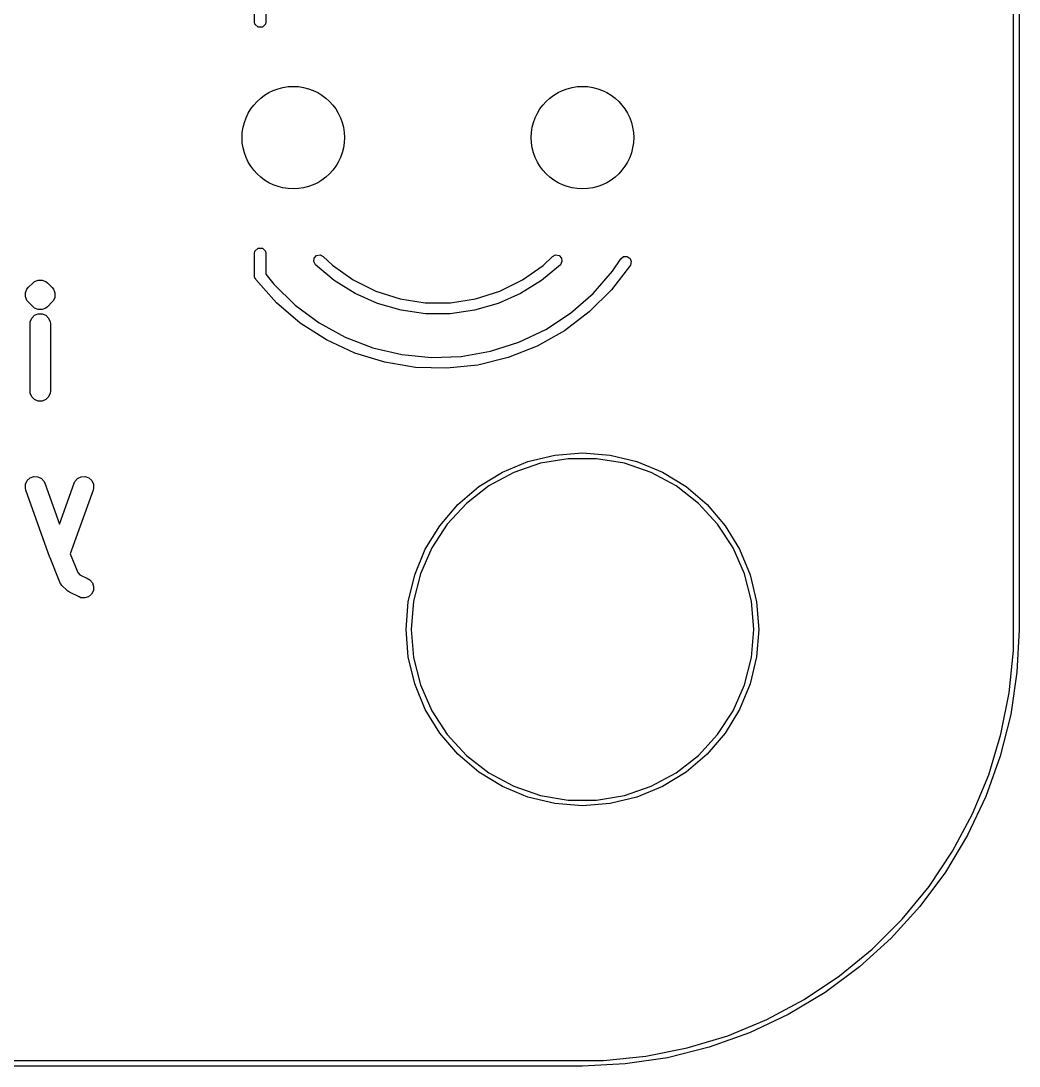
# Model space of a CAD drawing. Extents: x 50.8 to 101.6, y -101.6 to -50.8.
# Drawn here: x 92.86 to 101.62, y -101.62 to -92.45 of the extents above; entities that cross this region are included whole.
import ezdxf

# ---------------------------------------------------------------- set-up
doc = ezdxf.new("R2010")
doc.units = 0
doc.layers.add('BLACK', color=7, linetype='CONTINUOUS')

msp = doc.modelspace()

# ---------------------------------------------------------------- linework, layer by layer
at = {"layer": 'BLACK', "linetype": 'CONTINUOUS'}
for p, q in [((101.575, -97.79), (101.575, -80.772)), ((101.625, -80.772), (101.625, -97.79)), ((94.910003, -92.456), (94.910002, -92.257392)), ((95.010002, -92.274544), (95.010003, -92.456)), ((94.913809, -92.475134), (94.910003, -92.456)), ((94.940869, -92.502194), (94.913809, -92.475134)), ((94.979137, -92.502194), (94.940869, -92.502194)), ((95.006197, -92.475134), (94.979137, -92.502194)), ((95.010003, -92.456), (95.006197, -92.475134)), ((94.913806, -94.468866), (94.940866, -94.441806)), ((94.940866, -94.441806), (94.979134, -94.441806)), ((94.979134, -94.441806), (95.006194, -94.468866)), ((94.91, -94.488), (94.913806, -94.468866)), ((94.910001, -94.686607), (94.91, -94.488)), ((95.006194, -94.468866), (95.01, -94.488)), ((95.01, -94.488), (95.01, -94.669454)), ((95.429637, -94.560559), (95.433913, -94.529954)), ((95.433913, -94.529954), (95.455361, -94.507708)), ((95.455361, -94.507708), (95.485789, -94.502318)), ((95.485789, -94.502318), (95.513574, -94.515842)), ((95.513574, -94.515842), (95.513575, -94.515842)), ((95.513575, -94.515842), (95.593809, -94.593186)), ((97.446016, -94.593331), (97.526262, -94.515999)), ((97.526262, -94.516), (97.554049, -94.50248)), ((97.526262, -94.515999), (97.526262, -94.516)), ((97.554049, -94.50248), (97.584477, -94.507875)), ((97.584477, -94.507875), (97.605922, -94.530124)), ((97.605922, -94.530124), (97.610193, -94.560729)), ((98.12709, -94.535448), (98.151271, -94.516208)), ((98.151271, -94.516208), (98.182143, -94.514857)), ((98.182143, -94.514857), (98.207914, -94.53191)), ((98.207914, -94.53191), (98.218739, -94.560853)), ((95.444166, -94.587832), (95.429637, -94.560559)), ((95.609731, -94.726554), (95.444166, -94.587831)), ((95.444166, -94.587831), (95.444166, -94.587832)), ((95.593809, -94.593186), (95.776019, -94.721553)), ((97.263786, -94.721669), (97.446016, -94.593331)), ((97.595659, -94.587999), (97.430073, -94.726697)), ((97.59566, -94.588), (97.595659, -94.587999)), ((97.610193, -94.560729), (97.59566, -94.588)), ((98.210484, -94.590632), (98.044024, -94.808572)), ((98.055051, -94.644454), (98.127089, -94.535448)), ((98.127089, -94.535448), (98.12709, -94.535448)), ((98.218739, -94.560853), (98.210484, -94.590632)), ((94.910207, -94.687647), (94.910001, -94.686607)), ((94.910029, -94.688268), (94.910207, -94.687647)), ((94.9107, -94.690121), (94.910029, -94.688268)), ((94.913807, -94.705741), (94.9107, -94.690121)), ((94.917801, -94.709735), (94.913807, -94.705741)), ((94.920549, -94.717324), (94.917801, -94.709735)), ((95.103277, -94.921817), (94.920549, -94.717324)), ((95.01, -94.669454), (95.079661, -94.759034)), ((97.882749, -94.840922), (98.055051, -94.644454)), ((92.901141, -94.826747), (92.911248, -94.802345)), ((92.911248, -94.802345), (92.911252, -94.80234)), ((92.911252, -94.80234), (92.922304, -94.788874)), ((92.922304, -94.788874), (92.964637, -94.746541)), ((92.964637, -94.746541), (92.978109, -94.735485)), ((92.978109, -94.735485), (93.010155, -94.722211)), ((93.010155, -94.722211), (93.044843, -94.722211)), ((93.044843, -94.722211), (93.076889, -94.735485)), ((93.076889, -94.735485), (93.090361, -94.746541)), ((93.090361, -94.746541), (93.132694, -94.788874)), ((93.132694, -94.788874), (93.143745, -94.80234)), ((93.143745, -94.80234), (93.14375, -94.802345)), ((93.14375, -94.802345), (93.153858, -94.826747)), ((95.079661, -94.759034), (95.266562, -94.941669)), ((95.792973, -94.840915), (95.609731, -94.726554)), ((95.776019, -94.721553), (95.975705, -94.820567)), ((97.064084, -94.820652), (97.263786, -94.721669)), ((97.430073, -94.726697), (97.246813, -94.841029)), ((98.044024, -94.808572), (97.84967, -95.002049)), ((92.897974, -94.834392), (92.901141, -94.826747)), ((92.897974, -94.86908), (92.897974, -94.834392)), ((92.900516, -94.875216), (92.897974, -94.86908)), ((92.911247, -94.901125), (92.900516, -94.875216)), ((92.922303, -94.914597), (92.911247, -94.901125)), ((93.143751, -94.901125), (93.132695, -94.914597)), ((93.154482, -94.875216), (93.143751, -94.901125)), ((93.153858, -94.826747), (93.157024, -94.834392)), ((93.157024, -94.86908), (93.154482, -94.875216)), ((93.157024, -94.834392), (93.157024, -94.86908)), ((95.990333, -94.928691), (95.792973, -94.840915)), ((95.975705, -94.820567), (96.188177, -94.887904)), ((96.188177, -94.887904), (96.408443, -94.921981)), ((96.63133, -94.921998), (96.851601, -94.887956)), ((96.851601, -94.887956), (97.064084, -94.820652)), ((97.246813, -94.841029), (97.049439, -94.928774)), ((97.685504, -95.012335), (97.882749, -94.840922)), ((92.964637, -94.956931), (92.922303, -94.914597)), ((92.978108, -94.967988), (92.964637, -94.956931)), ((93.010154, -94.981262), (92.978108, -94.967988)), ((93.010155, -94.981262), (93.010154, -94.981262)), ((93.010156, -94.981262), (93.010155, -94.981262)), ((93.044844, -94.981262), (93.010156, -94.981262)), ((93.07689, -94.967988), (93.044844, -94.981262)), ((93.090362, -94.956931), (93.07689, -94.967988)), ((93.132695, -94.914597), (93.090362, -94.956931)), ((95.311934, -95.099775), (95.103277, -94.921817)), ((95.266562, -94.941669), (95.476405, -95.097405)), ((96.197979, -94.988179), (95.990333, -94.928691)), ((96.411879, -95.018223), (96.197979, -94.988179)), ((96.408443, -94.921981), (96.63133, -94.921998)), ((96.841783, -94.98823), (96.627879, -95.01824)), ((97.049439, -94.928774), (96.841783, -94.98823)), ((92.940307, -95.088392), (92.953581, -95.056346)), ((92.953581, -95.056346), (92.978109, -95.031818)), ((92.978109, -95.031818), (93.010155, -95.018544)), ((93.010155, -95.018544), (93.044843, -95.018544)), ((93.044843, -95.018544), (93.076889, -95.031818)), ((93.076889, -95.031818), (93.101417, -95.056346)), ((93.101417, -95.056346), (93.114691, -95.088392)), ((96.627879, -95.01824), (96.411879, -95.018223)), ((97.466928, -95.155556), (97.685504, -95.012335)), ((97.84967, -95.002049), (97.63098, -95.167523)), ((92.938599, -95.105736), (92.940307, -95.088392)), ((92.938599, -95.698403), (92.938599, -95.105736)), ((93.114691, -95.088392), (93.116399, -95.105736)), ((93.116399, -95.105736), (93.116399, -95.698403)), ((95.542702, -95.24794), (95.311934, -95.099775)), ((95.476405, -95.097405), (95.705348, -95.223392)), ((97.231021, -95.267963), (97.466928, -95.155556)), ((97.63098, -95.167523), (97.391956, -95.301964)), ((95.791358, -95.363601), (95.542702, -95.24794)), ((95.705348, -95.223392), (95.949201, -95.317324)), ((96.9821, -95.347499), (97.231021, -95.267963)), ((95.949201, -95.317324), (96.203502, -95.377482)), ((96.724721, -95.392709), (96.9821, -95.347499)), ((97.391956, -95.301964), (97.136973, -95.402911)), ((96.053349, -95.44464), (95.791358, -95.363601)), ((96.323881, -95.489576), (96.053349, -95.44464)), ((96.203502, -95.377482), (96.463595, -95.402764)), ((96.463595, -95.402764), (96.724721, -95.392709)), ((97.136973, -95.402911), (96.870697, -95.468518)), ((96.598003, -95.497584), (96.323881, -95.489576)), ((96.870697, -95.468518), (96.598003, -95.497584)), ((92.940307, -95.715747), (92.938599, -95.698403)), ((92.953581, -95.747793), (92.940307, -95.715747)), ((93.114691, -95.715747), (93.101417, -95.747793)), ((93.116399, -95.698403), (93.114691, -95.715747)), ((92.978109, -95.772321), (92.953581, -95.747793)), ((93.010155, -95.785595), (92.978109, -95.772321)), ((93.044843, -95.785595), (93.010155, -95.785595)), ((93.076889, -95.772321), (93.044843, -95.785595)), ((93.101417, -95.747793), (93.076889, -95.772321)), ((97.311333, -96.316813), (97.547683, -96.260071)), ((97.547683, -96.260071), (97.79, -96.241)), ((97.79, -96.241), (98.032317, -96.260071)), ((98.032317, -96.260071), (98.268667, -96.316813)), ((97.086769, -96.409831), (97.311333, -96.316813)), ((97.420756, -96.331889), (97.185795, -96.412551)), ((97.665789, -96.291), (97.420756, -96.331889)), ((97.914211, -96.291), (97.665789, -96.291)), ((98.159244, -96.331889), (97.914211, -96.291)), ((98.394205, -96.412551), (98.159244, -96.331889)), ((98.268667, -96.316813), (98.493231, -96.409831)), ((92.913788, -96.483976), (92.939503, -96.460697)), ((92.939503, -96.460697), (92.97217, -96.44903)), ((92.97217, -96.44903), (93.006813, -96.450753)), ((93.006813, -96.450753), (93.038162, -96.465602)), ((93.355496, -96.465602), (93.386845, -96.450752)), ((93.386845, -96.450752), (93.421488, -96.44903)), ((93.421488, -96.44903), (93.454156, -96.460697)), ((93.454156, -96.460697), (93.47987, -96.483976)), ((96.879521, -96.536833), (97.086769, -96.409831)), ((97.185795, -96.412551), (96.967315, -96.530787)), ((98.612685, -96.530787), (98.394205, -96.412551)), ((98.493231, -96.409831), (98.700479, -96.536833)), ((92.897216, -96.549968), (92.898939, -96.515325)), ((92.901441, -96.566876), (92.897216, -96.549968)), ((92.898939, -96.515325), (92.913788, -96.483976)), ((93.038162, -96.465602), (93.061441, -96.491317)), ((93.061441, -96.491317), (93.068883, -96.507076)), ((93.068883, -96.507076), (93.196828, -96.865324)), ((93.196828, -96.865324), (93.324775, -96.507075)), ((93.324775, -96.507075), (93.332217, -96.491316)), ((93.332217, -96.491316), (93.355496, -96.465602)), ((93.47987, -96.483976), (93.494719, -96.515324)), ((93.496442, -96.549968), (93.492217, -96.566876)), ((93.494719, -96.515324), (93.496442, -96.549968)), ((96.694692, -96.694692), (96.879521, -96.536833)), ((96.967315, -96.530787), (96.771276, -96.68337)), ((98.808724, -96.68337), (98.612685, -96.530787)), ((98.700479, -96.536833), (98.885308, -96.694692)), ((93.113108, -97.159544), (92.901441, -96.566876)), ((93.492217, -96.566876), (93.291864, -97.127861)), ((96.536833, -96.879521), (96.694692, -96.694692)), ((96.771276, -96.68337), (96.603025, -96.86614)), ((98.976975, -96.86614), (98.808724, -96.68337)), ((98.885308, -96.694692), (99.043167, -96.879521)), ((96.409831, -97.086769), (96.536833, -96.879521)), ((96.603025, -96.86614), (96.467151, -97.07411)), ((99.112849, -97.07411), (98.976975, -96.86614)), ((99.043167, -96.879521), (99.170169, -97.086769)), ((96.316813, -97.311333), (96.409831, -97.086769)), ((96.467151, -97.07411), (96.367361, -97.301608)), ((99.212639, -97.301608), (99.112849, -97.07411)), ((99.170169, -97.086769), (99.263187, -97.311333)), ((93.113821, -97.161054), (93.113108, -97.159544)), ((93.114287, -97.16266), (93.113821, -97.161054)), ((93.198954, -97.374326), (93.114287, -97.16266)), ((93.291864, -97.127861), (93.357259, -97.291349)), ((93.206982, -97.389795), (93.198954, -97.374326)), ((93.357259, -97.291349), (93.376489, -97.310579)), ((93.376489, -97.310579), (93.448253, -97.346461)), ((93.448253, -97.346461), (93.463002, -97.355745)), ((93.463002, -97.355745), (93.485728, -97.381949)), ((96.260071, -97.547683), (96.316813, -97.311333)), ((96.367361, -97.301608), (96.306377, -97.542427)), ((99.273623, -97.542427), (99.212639, -97.301608)), ((99.263187, -97.311333), (99.319929, -97.547683)), ((93.207366, -97.390188), (93.206982, -97.389795)), ((93.207578, -97.3907), (93.207366, -97.390188)), ((93.218634, -97.404172), (93.207578, -97.3907)), ((93.260967, -97.446505), (93.218634, -97.404172)), ((93.267783, -97.452099), (93.260967, -97.446505)), ((93.269323, -97.453874), (93.267783, -97.452099)), ((93.271998, -97.455558), (93.269323, -97.453874)), ((93.274439, -97.457561), (93.271998, -97.455558)), ((93.276606, -97.458459), (93.274439, -97.457561)), ((93.284072, -97.463158), (93.276606, -97.458459)), ((93.368739, -97.505491), (93.284072, -97.463158)), ((93.494239, -97.449456), (93.478726, -97.480482)), ((93.485728, -97.381949), (93.496698, -97.414857)), ((93.496698, -97.414857), (93.494239, -97.449456)), ((93.385016, -97.511719), (93.368739, -97.505491)), ((93.419615, -97.514178), (93.385016, -97.511719)), ((93.452522, -97.503209), (93.419615, -97.514178)), ((93.478726, -97.480482), (93.452522, -97.503209)), ((96.241, -97.79), (96.260071, -97.547683)), ((96.306377, -97.542427), (96.285863, -97.79)), ((99.294137, -97.79), (99.273623, -97.542427)), ((99.319929, -97.547683), (99.339, -97.79)), ((96.260071, -98.032317), (96.241, -97.79)), ((96.285863, -97.79), (96.306377, -98.037573)), ((99.273623, -98.037573), (99.294137, -97.79)), ((99.339, -97.79), (99.319929, -98.032317)), ((101.575, -97.975945), (101.575, -97.79)), ((101.625, -97.79), (101.606533, -98.165896)), ((101.538549, -98.346045), (101.575, -97.975945)), ((96.316813, -98.268667), (96.260071, -98.032317)), ((96.306377, -98.037573), (96.367361, -98.278392)), ((99.212639, -98.278392), (99.273623, -98.037573)), ((99.319929, -98.032317), (99.263187, -98.268667)), ((101.606533, -98.165896), (101.551312, -98.538171)), ((96.409831, -98.493231), (96.316813, -98.268667)), ((96.367361, -98.278392), (96.467151, -98.50589)), ((99.112849, -98.50589), (99.212639, -98.278392)), ((99.263187, -98.268667), (99.170169, -98.493231)), ((101.465996, -98.710789), (101.538549, -98.346045)), ((96.536833, -98.700479), (96.409831, -98.493231)), ((96.467151, -98.50589), (96.603025, -98.71386)), ((98.976975, -98.71386), (99.112849, -98.50589)), ((99.170169, -98.493231), (99.043167, -98.700479)), ((101.551312, -98.538171), (101.459866, -98.903242)), ((96.694692, -98.885308), (96.536833, -98.700479)), ((96.603025, -98.71386), (96.771276, -98.89663)), ((98.808724, -98.89663), (98.976975, -98.71386)), ((99.043167, -98.700479), (98.885308, -98.885308)), ((101.358042, -99.066666), (101.465996, -98.710789)), ((96.879521, -99.043167), (96.694692, -98.885308)), ((96.771276, -98.89663), (96.967315, -99.049213)), ((98.612685, -99.049213), (98.808724, -98.89663)), ((98.885308, -98.885308), (98.700479, -99.043167)), ((101.459866, -98.903242), (101.333078, -99.257591)), ((97.086769, -99.170169), (96.879521, -99.043167)), ((96.967315, -99.049213), (97.185795, -99.167449)), ((98.394205, -99.167449), (98.612685, -99.049213)), ((98.700479, -99.043167), (98.493231, -99.170169)), ((101.215726, -99.410248), (101.358042, -99.066666)), ((97.311333, -99.263187), (97.086769, -99.170169)), ((97.185795, -99.167449), (97.420756, -99.248111)), ((98.159244, -99.248111), (98.394205, -99.167449)), ((98.493231, -99.170169), (98.268667, -99.263187)), ((97.547683, -99.319929), (97.311333, -99.263187)), ((97.420756, -99.248111), (97.665789, -99.289)), ((97.665789, -99.289), (97.914211, -99.289)), ((97.914211, -99.289), (98.159244, -99.248111)), ((98.268667, -99.263187), (98.032317, -99.319929)), ((101.333078, -99.257591), (101.172168, -99.597806)), ((97.79, -99.339), (97.547683, -99.319929)), ((98.032317, -99.319929), (97.79, -99.339)), ((101.040418, -99.738226), (101.215726, -99.410248)), ((101.172168, -99.597806), (100.978686, -99.920612)), ((100.833807, -100.047441), (101.040418, -99.738226)), ((100.978686, -99.920612), (100.754495, -100.222898)), ((100.597882, -100.334916), (100.833807, -100.047441)), ((100.754495, -100.222898), (100.501755, -100.501755)), ((100.334916, -100.597882), (100.597882, -100.334916)), ((100.501755, -100.501755), (100.222898, -100.754495)), ((100.047441, -100.833807), (100.334916, -100.597882)), ((100.222898, -100.754495), (99.920612, -100.978686)), ((99.738226, -101.040418), (100.047441, -100.833807)), ((99.410248, -101.215726), (99.738226, -101.040418)), ((99.920612, -100.978686), (99.597806, -101.172168)), ((99.066666, -101.358042), (99.410248, -101.215726)), ((99.597806, -101.172168), (99.257591, -101.333078)), ((98.710789, -101.465996), (99.066666, -101.358042)), ((99.257591, -101.333078), (98.903242, -101.459866)), ((98.346045, -101.538549), (98.710789, -101.465996)), ((98.903242, -101.459866), (98.538171, -101.551312)), ((54.61, -101.575), (97.79, -101.575)), ((97.79, -101.575), (97.975945, -101.575)), ((97.975945, -101.575), (98.346045, -101.538549)), ((98.538171, -101.551312), (98.165896, -101.606533)), ((97.79, -101.625), (54.61, -101.625)), ((98.165896, -101.606533), (97.79, -101.625))]:
    msp.add_line(p, q, dxfattribs=at)
at = {"layer": 'BLACK'}
for centre in [(95.25, -93.472), (95.25, -93.472), (97.79, -93.472), (97.79, -93.472)]:
    msp.add_circle(centre, 0.45, dxfattribs=at)

doc.saveas('drawing.dxf')
